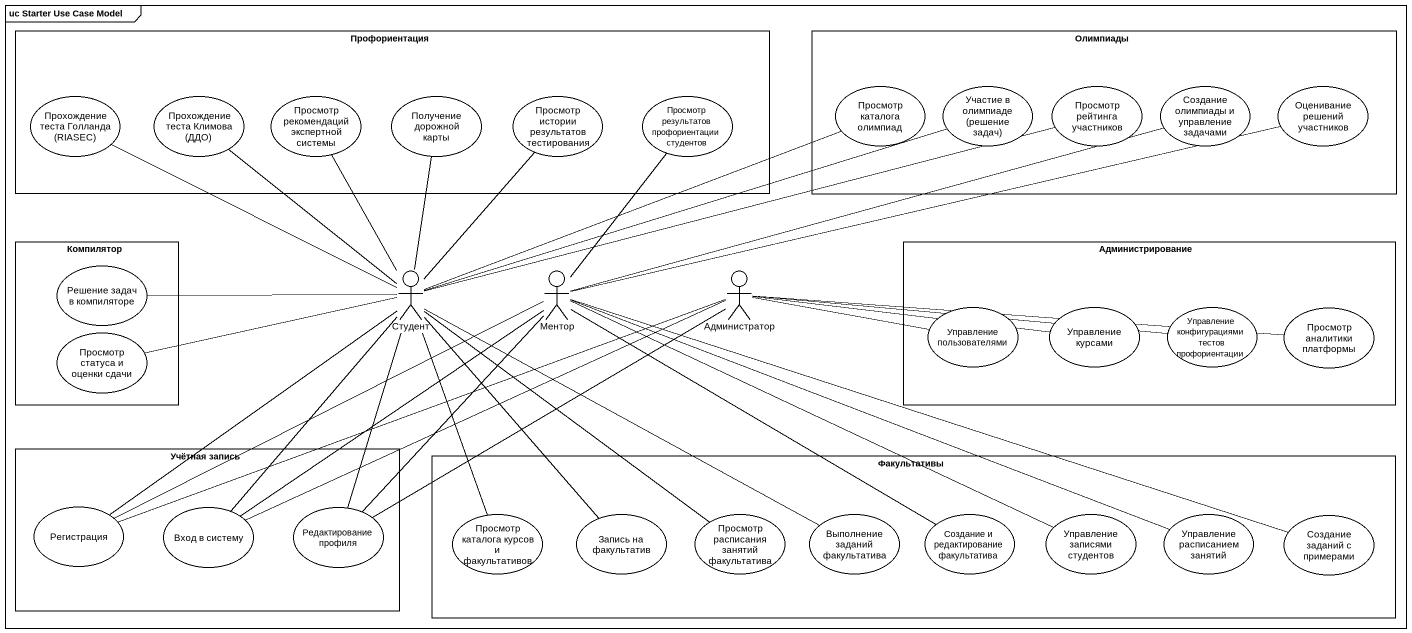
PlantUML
@startuml
mainframe uc Starter Use Case Model
rectangle Профориентация {
  usecase "Прохождение теста Голланда (RIASEC)" as Прохождение_теста_Голланда
  usecase "Прохождение теста Климова (ДДО)" as Прохождение_теста_Климова
  usecase "Просмотр рекомендаций экспертной системы" as Просмотр_рекомендаций
  usecase "Получение дорожной карты" as Получение_дорожной_карты
  usecase "Просмотр истории результатов тестирования" as Просмотр_истории
  usecase "Просмотр результатов профориентации студентов" as Просмотр_результатов
}
rectangle Олимпиады {
  usecase "Просмотр каталога олимпиад" as Просмотр_каталога_олимпиад
  usecase "Участие в олимпиаде (решение задач)" as Участие_в_олимпиаде_решение
  usecase "Просмотр рейтинга участников" as Просмотр_рейтинга_участников
  usecase "Создание олимпиады и управление задачами" as Создание_олимпиады_и
  usecase "Оценивание решений участников" as Оценивание_решений
}
rectangle Компилятор {
  usecase "Решение задач в компиляторе" as Решение_задач_в_компиляторе
  usecase "Просмотр статуса и оценки сдачи" as Просмотр_статуса_и_оценки
}
rectangle Администрирование {
  usecase "Управление пользователями" as Управление_пользователями
  usecase "Управление курсами" as Управление_курсами
  usecase "Управление конфигурациями тестов профориентации" as Управление_конфигурациями
  usecase "Просмотр аналитики платформы" as Просмотр_аналитики_платформы
}
actor Студент
actor Ментор
actor Администратор
rectangle "Учётная запись" as Учётная_запись {
  usecase Регистрация
  usecase "Вход в систему" as Вход_в_систему
  usecase "Редактирование профиля" as Редактирование_профиля
}
rectangle Факультативы {
  usecase "Просмотр каталога курсов и факультативов" as Просмотр_каталога_курсов_и
  usecase "Запись на факультатив" as Запись_на_факультатив
  usecase "Просмотр расписания занятий факультатива" as Просмотр_расписания_занятий
  usecase "Выполнение заданий факультатива" as Выполнение_заданий
  usecase "Создание и редактирование факультатива" as Создание_и_редактирование
  usecase "Управление записями студентов" as Управление_записями
  usecase "Управление расписанием занятий" as Управление_расписанием
  usecase "Создание заданий с примерами" as Создание_заданий_с_примерами
}
Студент -left- Прохождение_теста_Голланда
Студент -up- Прохождение_теста_Климова
Студент -up- Просмотр_рекомендаций
Студент -up- Получение_дорожной_карты
Студент -up- Просмотр_истории
Студент -right- Просмотр_каталога_олимпиад
Студент -right- Участие_в_олимпиаде_решение
Студент -right- Просмотр_рейтинга_участников
Студент -left- Решение_задач_в_компиляторе
Студент -left- Просмотр_статуса_и_оценки
Студент -- Регистрация
Студент -- Вход_в_систему
Студент -- Редактирование_профиля
Студент -- Просмотр_каталога_курсов_и
Студент -- Запись_на_факультатив
Студент -- Просмотр_расписания_занятий
Студент -right- Выполнение_заданий
Ментор -up- Просмотр_результатов
Ментор -right- Создание_олимпиады_и
Ментор -right- Оценивание_решений
Ментор -left- Регистрация
Ментор -- Вход_в_систему
Ментор -- Редактирование_профиля
Ментор -right- Создание_и_редактирование
Ментор -right- Управление_записями
Ментор -right- Управление_расписанием
Ментор -right- Создание_заданий_с_примерами
Администратор -right- Управление_пользователями
Администратор -right- Управление_курсами
Администратор -right- Управление_конфигурациями
Администратор -right- Просмотр_аналитики_платформы
Администратор -left- Регистрация
Администратор -left- Вход_в_систему
Администратор -left- Редактирование_профиля
@enduml
